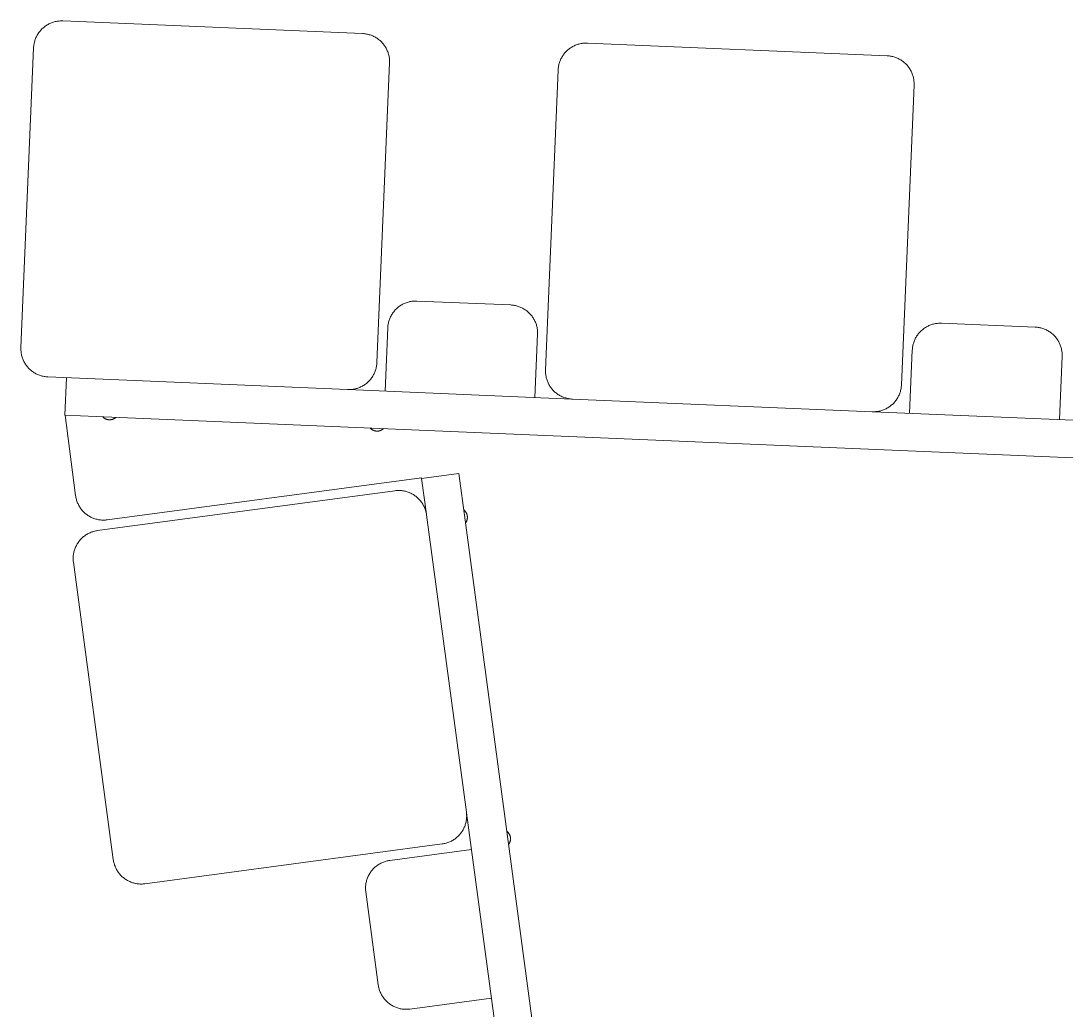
# Model space of a CAD drawing. Header units: inches. Extents: x -12 to 193, y -19 to 105.
# Drawn here: x 170.047 to 174.437, y 100.958 to 105.112 of the extents above; entities that cross this region are included whole.
import ezdxf

# ---------------------------------------------------------------- set-up
doc = ezdxf.new("R2010")
doc.units = ezdxf.units.IN
doc.layers.add('ZANO_R', color=7, linetype='Continuous', lineweight=0)

msp = doc.modelspace()

# ---------------------------------------------------------------- linework, layer by layer
at = {"layer": 'ZANO_R'}
for p, q in [((170.1304, 105.07191), (170.13313, 105.07489)), ((170.13313, 105.07489), (170.13596, 105.07776)), ((170.13596, 105.07776), (170.13888, 105.08054)), ((170.13888, 105.08054), (170.14189, 105.08322)), ((170.14189, 105.08322), (170.145, 105.08579)), ((170.145, 105.08579), (170.14819, 105.08826)), ((170.14819, 105.08826), (170.15147, 105.09061)), ((170.15147, 105.09061), (170.15482, 105.09286)), ((170.15482, 105.09286), (170.15824, 105.09498)), ((170.15824, 105.09498), (170.16174, 105.09699)), ((170.16174, 105.09699), (170.16531, 105.09888)), ((170.16531, 105.09888), (170.16893, 105.10064)), ((170.16893, 105.10064), (170.17262, 105.10228)), ((170.17262, 105.10228), (170.17636, 105.1038)), ((170.17636, 105.1038), (170.18014, 105.10518)), ((170.18014, 105.10518), (170.18398, 105.10644)), ((170.18398, 105.10644), (170.18785, 105.10756)), ((170.18785, 105.10756), (170.19176, 105.10855)), ((170.19176, 105.10855), (170.1957, 105.1094)), ((170.1957, 105.1094), (170.19967, 105.11013)), ((170.19967, 105.11013), (170.20366, 105.11071)), ((170.20366, 105.11071), (170.20767, 105.11116)), ((170.20767, 105.11116), (170.21169, 105.11147)), ((170.21169, 105.11147), (170.21572, 105.11164)), ((170.21572, 105.11164), (170.21975, 105.11168)), ((170.21975, 105.11168), (170.22378, 105.11158)), ((170.22378, 105.11158), (171.4825, 105.05838)), ((170.10651, 105.03021), (170.10783, 105.03403)), ((170.10783, 105.03403), (170.10927, 105.03779)), ((170.10927, 105.03779), (170.11085, 105.0415)), ((170.11085, 105.0415), (170.11255, 105.04516)), ((170.11255, 105.04516), (170.11437, 105.04876)), ((170.11437, 105.04876), (170.11631, 105.05229)), ((170.11631, 105.05229), (170.11838, 105.05576)), ((170.11838, 105.05576), (170.12056, 105.05915)), ((170.12056, 105.05915), (170.12286, 105.06246)), ((170.12286, 105.06246), (170.12526, 105.0657)), ((170.12526, 105.0657), (170.12778, 105.06885)), ((170.12778, 105.06885), (170.1304, 105.07191)), ((171.4825, 105.05838), (171.48653, 105.05814)), ((171.48653, 105.05814), (171.49054, 105.05776)), ((171.49054, 105.05776), (171.49454, 105.05725)), ((171.49454, 105.05725), (171.49852, 105.0566)), ((171.49852, 105.0566), (171.50248, 105.05582)), ((171.50248, 105.05582), (171.5064, 105.0549)), ((171.5064, 105.0549), (171.5103, 105.05384)), ((171.5103, 105.05384), (171.51415, 105.05266)), ((171.51415, 105.05266), (171.51796, 105.05134)), ((171.51796, 105.05134), (171.52173, 105.0499)), ((171.52173, 105.0499), (171.52544, 105.04832)), ((171.52544, 105.04832), (171.5291, 105.04662)), ((171.5291, 105.04662), (171.5327, 105.0448)), ((171.5327, 105.0448), (171.53623, 105.04285)), ((171.53623, 105.04285), (171.53969, 105.04079)), ((171.53969, 105.04079), (171.54309, 105.03861)), ((171.54309, 105.03861), (171.5464, 105.03631)), ((171.5464, 105.03631), (171.54964, 105.0339)), ((171.54964, 105.0339), (171.55279, 105.03139)), ((171.55279, 105.03139), (171.55585, 105.02876)), ((170.04759, 103.73984), (170.10079, 104.99856)), ((170.10079, 104.99856), (170.10103, 105.00259)), ((170.10103, 105.00259), (170.1014, 105.0066)), ((170.1014, 105.0066), (170.10192, 105.0106)), ((170.10192, 105.0106), (170.10257, 105.01458)), ((170.10257, 105.01458), (170.10335, 105.01854)), ((170.10335, 105.01854), (170.10427, 105.02247)), ((170.10427, 105.02247), (170.10533, 105.02636)), ((170.10533, 105.02636), (170.10651, 105.03021)), ((171.55585, 105.02876), (171.55882, 105.02604)), ((171.55882, 105.02604), (171.5617, 105.02321)), ((171.5617, 105.02321), (171.56448, 105.02029)), ((171.56448, 105.02029), (171.56716, 105.01727)), ((171.56716, 105.01727), (171.56973, 105.01417)), ((171.56973, 105.01417), (171.5722, 105.01098)), ((171.5722, 105.01098), (171.57455, 105.0077)), ((171.57455, 105.0077), (171.57679, 105.00435)), ((171.57679, 105.00435), (171.57892, 105.00092)), ((171.57892, 105.00092), (171.58093, 104.99743)), ((171.58093, 104.99743), (171.58282, 104.99386)), ((171.58282, 104.99386), (171.58458, 104.99024)), ((171.58458, 104.99024), (171.58622, 104.98655)), ((171.58622, 104.98655), (171.58773, 104.98281)), ((172.33871, 104.98466), (172.34164, 104.98744)), ((172.34164, 104.98744), (172.34465, 104.99012)), ((172.34465, 104.99012), (172.34776, 104.99269)), ((172.34776, 104.99269), (172.35095, 104.99516)), ((172.35095, 104.99516), (172.35422, 104.99752)), ((172.35422, 104.99752), (172.35757, 104.99976)), ((172.35757, 104.99976), (172.361, 105.00188)), ((172.361, 105.00188), (172.3645, 105.00389)), ((172.3645, 105.00389), (172.36806, 105.00578)), ((172.36806, 105.00578), (172.37169, 105.00754)), ((172.37169, 105.00754), (172.37537, 105.00918)), ((172.37537, 105.00918), (172.37911, 105.0107)), ((172.37911, 105.0107), (172.3829, 105.01208)), ((172.3829, 105.01208), (172.38673, 105.01334)), ((172.38673, 105.01334), (172.39061, 105.01446)), ((172.39061, 105.01446), (172.39452, 105.01545)), ((172.39452, 105.01545), (172.39846, 105.01631)), ((172.39846, 105.01631), (172.40242, 105.01703)), ((172.40242, 105.01703), (172.40642, 105.01761)), ((172.40642, 105.01761), (172.41042, 105.01806)), ((172.41042, 105.01806), (172.41444, 105.01837)), ((172.41444, 105.01837), (172.41847, 105.01854)), ((172.41847, 105.01854), (172.42251, 105.01858)), ((172.42251, 105.01858), (172.42654, 105.01848)), ((172.42654, 105.01848), (173.68526, 104.96528)), ((171.58773, 104.98281), (171.58912, 104.97903)), ((171.58912, 104.97903), (171.59037, 104.97519)), ((171.59037, 104.97519), (171.5915, 104.97132)), ((171.5915, 104.97132), (171.59249, 104.96741)), ((171.59249, 104.96741), (171.59334, 104.96347)), ((171.59334, 104.96347), (171.59406, 104.9595)), ((171.59406, 104.9595), (171.59465, 104.95551)), ((171.59465, 104.95551), (171.5951, 104.9515)), ((171.5951, 104.9515), (171.59541, 104.94748)), ((171.59541, 104.94748), (171.59558, 104.94345)), ((171.59558, 104.94345), (171.59562, 104.93942)), ((172.31058, 104.94093), (172.31203, 104.94469)), ((172.31203, 104.94469), (172.3136, 104.9484)), ((172.3136, 104.9484), (172.3153, 104.95206)), ((172.3153, 104.95206), (172.31713, 104.95566)), ((172.31713, 104.95566), (172.31907, 104.95919)), ((172.31907, 104.95919), (172.32113, 104.96266)), ((172.32113, 104.96266), (172.32332, 104.96605)), ((172.32332, 104.96605), (172.32561, 104.96937)), ((172.32561, 104.96937), (172.32802, 104.9726)), ((172.32802, 104.9726), (172.33054, 104.97575)), ((172.33054, 104.97575), (172.33316, 104.97881)), ((172.33316, 104.97881), (172.33589, 104.98179)), ((172.33589, 104.98179), (172.33871, 104.98466)), ((173.68526, 104.96528), (173.68928, 104.96504)), ((173.68928, 104.96504), (173.6933, 104.96466)), ((173.6933, 104.96466), (173.6973, 104.96415)), ((173.6973, 104.96415), (173.70128, 104.9635)), ((173.70128, 104.9635), (173.70523, 104.96272)), ((173.70523, 104.96272), (173.70916, 104.9618)), ((173.70916, 104.9618), (173.71305, 104.96074)), ((173.71305, 104.96074), (173.71691, 104.95956)), ((173.71691, 104.95956), (173.72072, 104.95824)), ((173.72072, 104.95824), (173.72449, 104.9568)), ((173.72449, 104.9568), (173.7282, 104.95522)), ((173.7282, 104.95522), (173.73186, 104.95352)), ((173.73186, 104.95352), (173.73545, 104.9517)), ((173.73545, 104.9517), (173.73899, 104.94975)), ((173.73899, 104.94975), (173.74245, 104.94769)), ((173.74245, 104.94769), (173.74584, 104.94551)), ((173.74584, 104.94551), (173.74916, 104.94321)), ((173.74916, 104.94321), (173.75239, 104.9408)), ((171.59552, 104.93539), (171.54232, 103.67667)), ((171.59562, 104.93942), (171.59552, 104.93539)), ((172.25035, 103.64674), (172.30355, 104.90546)), ((172.30355, 104.90546), (172.30378, 104.90949)), ((172.30378, 104.90949), (172.30416, 104.9135)), ((172.30416, 104.9135), (172.30467, 104.9175)), ((172.30467, 104.9175), (172.30532, 104.92148)), ((172.30532, 104.92148), (172.30611, 104.92544)), ((172.30611, 104.92544), (172.30703, 104.92937)), ((172.30703, 104.92937), (172.30808, 104.93326)), ((172.30808, 104.93326), (172.30927, 104.93711)), ((172.30927, 104.93711), (172.31058, 104.94093)), ((173.75239, 104.9408), (173.75555, 104.93829)), ((173.75555, 104.93829), (173.75861, 104.93566)), ((173.75861, 104.93566), (173.76158, 104.93294)), ((173.76158, 104.93294), (173.76446, 104.93011)), ((173.76446, 104.93011), (173.76724, 104.92719)), ((173.76724, 104.92719), (173.76991, 104.92417)), ((173.76991, 104.92417), (173.77249, 104.92107)), ((173.77249, 104.92107), (173.77495, 104.91788)), ((173.77495, 104.91788), (173.77731, 104.9146)), ((173.77731, 104.9146), (173.77955, 104.91125)), ((173.77955, 104.91125), (173.78168, 104.90782)), ((173.78168, 104.90782), (173.78369, 104.90433)), ((173.78369, 104.90433), (173.78557, 104.90076)), ((173.78557, 104.90076), (173.78734, 104.89714)), ((173.78734, 104.89714), (173.78898, 104.89345)), ((173.78898, 104.89345), (173.79049, 104.88971)), ((173.79049, 104.88971), (173.79188, 104.88593)), ((173.79188, 104.88593), (173.79313, 104.88209)), ((173.79313, 104.88209), (173.79425, 104.87822)), ((173.79425, 104.87822), (173.79524, 104.87431)), ((173.79524, 104.87431), (173.7961, 104.87037)), ((173.7961, 104.87037), (173.79682, 104.8664)), ((173.79682, 104.8664), (173.7974, 104.86241)), ((173.7974, 104.86241), (173.79785, 104.8584)), ((173.79785, 104.8584), (173.79816, 104.85438)), ((173.79827, 104.84229), (173.74507, 103.58357)), ((173.79816, 104.85438), (173.79834, 104.85035)), ((173.79837, 104.84632), (173.79827, 104.84229)), ((173.79834, 104.85035), (173.79837, 104.84632)), ((171.68539, 103.93376), (171.68137, 103.93298)), ((171.68945, 103.93439), (171.68539, 103.93376)), ((171.69352, 103.93489), (171.68945, 103.93439)), ((171.69761, 103.93525), (171.69352, 103.93489)), ((171.7017, 103.93546), (171.69761, 103.93525)), ((171.70581, 103.93553), (171.7017, 103.93546)), ((171.70581, 103.93553), (171.7083, 103.93551)), ((171.7083, 103.93551), (171.71079, 103.93543)), ((172.10422, 103.9188), (171.71079, 103.93543)), ((171.61305, 103.89054), (171.61057, 103.88728)), ((171.61565, 103.89372), (171.61305, 103.89054)), ((171.61835, 103.8968), (171.61565, 103.89372)), ((171.62116, 103.89979), (171.61835, 103.8968)), ((171.62407, 103.90268), (171.62116, 103.89979)), ((171.62708, 103.90547), (171.62407, 103.90268)), ((171.63019, 103.90815), (171.62708, 103.90547)), ((171.63339, 103.91072), (171.63019, 103.90815)), ((171.63667, 103.91318), (171.63339, 103.91072)), ((171.64004, 103.91553), (171.63667, 103.91318)), ((171.64349, 103.91775), (171.64004, 103.91553)), ((171.64701, 103.91986), (171.64349, 103.91775)), ((171.6506, 103.92184), (171.64701, 103.91986)), ((171.65426, 103.92369), (171.6506, 103.92184)), ((171.65798, 103.92542), (171.65426, 103.92369)), ((171.66176, 103.92701), (171.65798, 103.92542)), ((171.6656, 103.92848), (171.66176, 103.92701)), ((171.66948, 103.92981), (171.6656, 103.92848)), ((171.6734, 103.931), (171.66948, 103.92981)), ((171.67737, 103.93206), (171.6734, 103.931)), ((171.68137, 103.93298), (171.67737, 103.93206)), ((172.10825, 103.91856), (172.10422, 103.9188)), ((172.11226, 103.91818), (172.10825, 103.91856)), ((172.11626, 103.91767), (172.11226, 103.91818)), ((172.12025, 103.91702), (172.11626, 103.91767)), ((172.1242, 103.91624), (172.12025, 103.91702)), ((172.12813, 103.91532), (172.1242, 103.91624)), ((172.13202, 103.91426), (172.12813, 103.91532)), ((172.13588, 103.91308), (172.13202, 103.91426)), ((172.13969, 103.91176), (172.13588, 103.91308)), ((172.14345, 103.91032), (172.13969, 103.91176)), ((172.14717, 103.90874), (172.14345, 103.91032)), ((172.15082, 103.90704), (172.14717, 103.90874)), ((172.15442, 103.90522), (172.15082, 103.90704)), ((172.15795, 103.90327), (172.15442, 103.90522)), ((172.16142, 103.90121), (172.15795, 103.90327)), ((172.16481, 103.89903), (172.16142, 103.90121)), ((172.16813, 103.89673), (172.16481, 103.89903)), ((172.17136, 103.89432), (172.16813, 103.89673)), ((172.17451, 103.89181), (172.17136, 103.89432)), ((172.17758, 103.88918), (172.17451, 103.89181)), ((172.18055, 103.88646), (172.17758, 103.88918)), ((171.59139, 103.84672), (171.59044, 103.84273)), ((171.59248, 103.85068), (171.59139, 103.84672)), ((171.5937, 103.85459), (171.59248, 103.85068)), ((171.59506, 103.85847), (171.5937, 103.85459)), ((171.59655, 103.86229), (171.59506, 103.85847)), ((171.59817, 103.86605), (171.59655, 103.86229)), ((171.59993, 103.86976), (171.59817, 103.86605)), ((171.60181, 103.87341), (171.59993, 103.86976)), ((171.60382, 103.87699), (171.60181, 103.87341)), ((171.60595, 103.88049), (171.60382, 103.87699)), ((171.6082, 103.88393), (171.60595, 103.88049)), ((171.61057, 103.88728), (171.6082, 103.88393)), ((172.18343, 103.88363), (172.18055, 103.88646)), ((172.1862, 103.88071), (172.18343, 103.88363)), ((172.18888, 103.87769), (172.1862, 103.88071)), ((172.19146, 103.87459), (172.18888, 103.87769)), ((172.19392, 103.8714), (172.19146, 103.87459)), ((172.19628, 103.86812), (172.19392, 103.8714)), ((172.19852, 103.86477), (172.19628, 103.86812)), ((172.20064, 103.86134), (172.19852, 103.86477)), ((172.20265, 103.85785), (172.20064, 103.86134)), ((172.20454, 103.85428), (172.20265, 103.85785)), ((172.20631, 103.85066), (172.20454, 103.85428)), ((172.20794, 103.84697), (172.20631, 103.85066)), ((172.20946, 103.84323), (172.20794, 103.84697)), ((171.5878, 103.82241), (171.57658, 103.55701)), ((171.58805, 103.82651), (171.5878, 103.82241)), ((171.58843, 103.83059), (171.58805, 103.82651)), ((171.58896, 103.83466), (171.58843, 103.83059)), ((171.58963, 103.83871), (171.58896, 103.83466)), ((171.59044, 103.84273), (171.58963, 103.83871)), ((172.21084, 103.83944), (172.20946, 103.84323)), ((172.2121, 103.83561), (172.21084, 103.83944)), ((172.21322, 103.83174), (172.2121, 103.83561)), ((172.21421, 103.82783), (172.21322, 103.83174)), ((172.21507, 103.82389), (172.21421, 103.82783)), ((172.21579, 103.81992), (172.21507, 103.82389)), ((172.21637, 103.81593), (172.21579, 103.81992)), ((172.21682, 103.81192), (172.21637, 103.81593)), ((172.21713, 103.8079), (172.21682, 103.81192)), ((172.21731, 103.80387), (172.21713, 103.8079)), ((172.21734, 103.79984), (172.21731, 103.80387)), ((173.82119, 103.8037), (173.81848, 103.80062)), ((173.824, 103.80669), (173.82119, 103.8037)), ((173.82691, 103.80958), (173.824, 103.80669)), ((173.82992, 103.81237), (173.82691, 103.80958)), ((173.83303, 103.81505), (173.82992, 103.81237)), ((173.83622, 103.81762), (173.83303, 103.81505)), ((173.83951, 103.82008), (173.83622, 103.81762)), ((173.84287, 103.82242), (173.83951, 103.82008)), ((173.84632, 103.82465), (173.84287, 103.82242)), ((173.84984, 103.82675), (173.84632, 103.82465)), ((173.85344, 103.82873), (173.84984, 103.82675)), ((173.8571, 103.83059), (173.85344, 103.82873)), ((173.86082, 103.83231), (173.8571, 103.83059)), ((173.8646, 103.83391), (173.86082, 103.83231)), ((173.86843, 103.83537), (173.8646, 103.83391)), ((173.87231, 103.8367), (173.86843, 103.83537)), ((173.87624, 103.8379), (173.87231, 103.8367)), ((173.8802, 103.83895), (173.87624, 103.8379)), ((173.8842, 103.83987), (173.8802, 103.83895)), ((173.88823, 103.84065), (173.8842, 103.83987)), ((173.89228, 103.84129), (173.88823, 103.84065)), ((173.89636, 103.84179), (173.89228, 103.84129)), ((173.90044, 103.84214), (173.89636, 103.84179)), ((173.90454, 103.84236), (173.90044, 103.84214)), ((173.90864, 103.84243), (173.90454, 103.84236)), ((173.90864, 103.84243), (173.91114, 103.8424)), ((173.91114, 103.8424), (173.91363, 103.84232)), ((174.30698, 103.8257), (173.91363, 103.84232)), ((174.31101, 103.82546), (174.30698, 103.8257)), ((174.31502, 103.82508), (174.31101, 103.82546)), ((174.31902, 103.82457), (174.31502, 103.82508)), ((174.323, 103.82392), (174.31902, 103.82457)), ((174.32696, 103.82314), (174.323, 103.82392)), ((174.33088, 103.82222), (174.32696, 103.82314)), ((174.33478, 103.82116), (174.33088, 103.82222)), ((174.33863, 103.81998), (174.33478, 103.82116)), ((174.34244, 103.81866), (174.33863, 103.81998)), ((174.34621, 103.81722), (174.34244, 103.81866)), ((174.34992, 103.81564), (174.34621, 103.81722)), ((174.35358, 103.81394), (174.34992, 103.81564)), ((174.35718, 103.81212), (174.35358, 103.81394)), ((174.36071, 103.81017), (174.35718, 103.81212)), ((174.36418, 103.80811), (174.36071, 103.81017)), ((174.36757, 103.80593), (174.36418, 103.80811)), ((174.37088, 103.80363), (174.36757, 103.80593)), ((174.37412, 103.80122), (174.37088, 103.80363)), ((172.20602, 103.5304), (172.21724, 103.79581)), ((172.21724, 103.79581), (172.21734, 103.79984)), ((173.79531, 103.75757), (173.79422, 103.75362)), ((173.79653, 103.76149), (173.79531, 103.75757)), ((173.79789, 103.76536), (173.79653, 103.76149)), ((173.79939, 103.76918), (173.79789, 103.76536)), ((173.80101, 103.77295), (173.79939, 103.76918)), ((173.80276, 103.77666), (173.80101, 103.77295)), ((173.80465, 103.78031), (173.80276, 103.77666)), ((173.80665, 103.78388), (173.80465, 103.78031)), ((173.80878, 103.78739), (173.80665, 103.78388)), ((173.81103, 103.79082), (173.80878, 103.78739)), ((173.8134, 103.79417), (173.81103, 103.79082)), ((173.81589, 103.79744), (173.8134, 103.79417)), ((173.81848, 103.80062), (173.81589, 103.79744)), ((174.37727, 103.79871), (174.37412, 103.80122)), ((174.38033, 103.79608), (174.37727, 103.79871)), ((174.3833, 103.79336), (174.38033, 103.79608)), ((174.38618, 103.79053), (174.3833, 103.79336)), ((174.38896, 103.78761), (174.38618, 103.79053)), ((174.39164, 103.78459), (174.38896, 103.78761)), ((174.39421, 103.78149), (174.39164, 103.78459)), ((174.39668, 103.7783), (174.39421, 103.78149)), ((174.39903, 103.77502), (174.39668, 103.7783)), ((174.40127, 103.77167), (174.39903, 103.77502)), ((174.4034, 103.76824), (174.40127, 103.77167)), ((174.40541, 103.76475), (174.4034, 103.76824)), ((174.4073, 103.76118), (174.40541, 103.76475)), ((174.40906, 103.75756), (174.4073, 103.76118)), ((174.4107, 103.75387), (174.40906, 103.75756)), ((170.04749, 103.73581), (170.04759, 103.73984)), ((170.04752, 103.73178), (170.04749, 103.73581)), ((170.0477, 103.72775), (170.04752, 103.73178)), ((170.04801, 103.72373), (170.0477, 103.72775)), ((170.04846, 103.71972), (170.04801, 103.72373)), ((170.04904, 103.71573), (170.04846, 103.71972)), ((170.04976, 103.71176), (170.04904, 103.71573)), ((173.79064, 103.72931), (173.77942, 103.4639)), ((173.79088, 103.7334), (173.79064, 103.72931)), ((173.79127, 103.73749), (173.79088, 103.7334)), ((173.7918, 103.74156), (173.79127, 103.73749)), ((173.79247, 103.7456), (173.7918, 103.74156)), ((173.79328, 103.74963), (173.79247, 103.7456)), ((173.79422, 103.75362), (173.79328, 103.74963)), ((174.41221, 103.75013), (174.4107, 103.75387)), ((174.4136, 103.74635), (174.41221, 103.75013)), ((174.41485, 103.74251), (174.4136, 103.74635)), ((174.41598, 103.73864), (174.41485, 103.74251)), ((174.41697, 103.73473), (174.41598, 103.73864)), ((174.41782, 103.73079), (174.41697, 103.73473)), ((174.41854, 103.72682), (174.41782, 103.73079)), ((174.41913, 103.72283), (174.41854, 103.72682)), ((174.41958, 103.71882), (174.41913, 103.72283)), ((174.41989, 103.7148), (174.41958, 103.71882)), ((174.42006, 103.71077), (174.41989, 103.7148)), ((170.05062, 103.70782), (170.04976, 103.71176)), ((170.05161, 103.70391), (170.05062, 103.70782)), ((170.05273, 103.70004), (170.05161, 103.70391)), ((170.05399, 103.69621), (170.05273, 103.70004)), ((170.05537, 103.69242), (170.05399, 103.69621)), ((170.05688, 103.68868), (170.05537, 103.69242)), ((170.05852, 103.68499), (170.05688, 103.68868)), ((170.06029, 103.68137), (170.05852, 103.68499)), ((170.06218, 103.6778), (170.06029, 103.68137)), ((170.06419, 103.67431), (170.06218, 103.6778)), ((170.06631, 103.67088), (170.06419, 103.67431)), ((170.06855, 103.66753), (170.06631, 103.67088)), ((171.54208, 103.67264), (171.5417, 103.66863)), ((171.54232, 103.67667), (171.54208, 103.67264)), ((174.40878, 103.4373), (174.42, 103.70271)), ((174.42, 103.70271), (174.4201, 103.70674)), ((174.4201, 103.70674), (174.42006, 103.71077)), ((170.07091, 103.66425), (170.06855, 103.66753)), ((170.07337, 103.66106), (170.07091, 103.66425)), ((170.07595, 103.65796), (170.07337, 103.66106)), ((170.07863, 103.65494), (170.07595, 103.65796)), ((170.0814, 103.65202), (170.07863, 103.65494)), ((170.08428, 103.64919), (170.0814, 103.65202)), ((170.08725, 103.64647), (170.08428, 103.64919)), ((170.09032, 103.64384), (170.08725, 103.64647)), ((170.09347, 103.64133), (170.09032, 103.64384)), ((170.0967, 103.63892), (170.09347, 103.64133)), ((170.10002, 103.63662), (170.0967, 103.63892)), ((170.10341, 103.63444), (170.10002, 103.63662)), ((170.10688, 103.63238), (170.10341, 103.63444)), ((170.11041, 103.63043), (170.10688, 103.63238)), ((170.11401, 103.62861), (170.11041, 103.63043)), ((170.11766, 103.62691), (170.11401, 103.62861)), ((170.12138, 103.62534), (170.11766, 103.62691)), ((171.52874, 103.62647), (171.52679, 103.62294)), ((171.53056, 103.63007), (171.52874, 103.62647)), ((171.53226, 103.63373), (171.53056, 103.63007)), ((171.53383, 103.63744), (171.53226, 103.63373)), ((171.53528, 103.6412), (171.53383, 103.63744)), ((171.5366, 103.64502), (171.53528, 103.6412)), ((171.53778, 103.64887), (171.5366, 103.64502)), ((171.53883, 103.65276), (171.53778, 103.64887)), ((171.53975, 103.65669), (171.53883, 103.65276)), ((171.54054, 103.66065), (171.53975, 103.65669)), ((171.54119, 103.66463), (171.54054, 103.66065)), ((171.5417, 103.66863), (171.54119, 103.66463)), ((172.25024, 103.64271), (172.25035, 103.64674)), ((172.25028, 103.63868), (172.25024, 103.64271)), ((172.25045, 103.63465), (172.25028, 103.63868)), ((172.25077, 103.63063), (172.25045, 103.63465)), ((172.25121, 103.62662), (172.25077, 103.63063)), ((172.2518, 103.62263), (172.25121, 103.62662)), ((170.12514, 103.62389), (170.12138, 103.62534)), ((170.12895, 103.62257), (170.12514, 103.62389)), ((170.13281, 103.62139), (170.12895, 103.62257)), ((170.1367, 103.62033), (170.13281, 103.62139)), ((170.14063, 103.61941), (170.1367, 103.62033)), ((170.14458, 103.61863), (170.14063, 103.61941)), ((170.14856, 103.61798), (170.14458, 103.61863)), ((170.15257, 103.61747), (170.14856, 103.61798)), ((170.15658, 103.61709), (170.15257, 103.61747)), ((170.16061, 103.61685), (170.15658, 103.61709)), ((171.41932, 103.56365), (170.16061, 103.61685)), ((170.23928, 103.61353), (170.23263, 103.45619)), ((171.48829, 103.58237), (171.48486, 103.58025)), ((171.49164, 103.58462), (171.48829, 103.58237)), ((171.49491, 103.58697), (171.49164, 103.58462)), ((171.49811, 103.58944), (171.49491, 103.58697)), ((171.50121, 103.59201), (171.49811, 103.58944)), ((171.50423, 103.59469), (171.50121, 103.59201)), ((171.50715, 103.59747), (171.50423, 103.59469)), ((171.50998, 103.60034), (171.50715, 103.59747)), ((171.5127, 103.60332), (171.50998, 103.60034)), ((171.51533, 103.60638), (171.5127, 103.60332)), ((171.51784, 103.60953), (171.51533, 103.60638)), ((171.52025, 103.61277), (171.51784, 103.60953)), ((171.52255, 103.61608), (171.52025, 103.61277)), ((171.52473, 103.61947), (171.52255, 103.61608)), ((171.52679, 103.62294), (171.52473, 103.61947)), ((172.25252, 103.61866), (172.2518, 103.62263)), ((172.25338, 103.61472), (172.25252, 103.61866)), ((172.25437, 103.61081), (172.25338, 103.61472)), ((172.25549, 103.60694), (172.25437, 103.61081)), ((172.25674, 103.60311), (172.25549, 103.60694)), ((172.25813, 103.59932), (172.25674, 103.60311)), ((172.25964, 103.59558), (172.25813, 103.59932)), ((172.26128, 103.5919), (172.25964, 103.59558)), ((172.26305, 103.58827), (172.26128, 103.5919)), ((172.26493, 103.5847), (172.26305, 103.58827)), ((172.26694, 103.58121), (172.26493, 103.5847)), ((173.74507, 103.58357), (173.74483, 103.57954)), ((171.42336, 103.56355), (171.41932, 103.56365)), ((172.36074, 103.52386), (171.42194, 103.56354)), ((171.42739, 103.56359), (171.42336, 103.56355)), ((171.43142, 103.56376), (171.42739, 103.56359)), ((171.43544, 103.56407), (171.43142, 103.56376)), ((171.43945, 103.56452), (171.43544, 103.56407)), ((171.44344, 103.56511), (171.43945, 103.56452)), ((171.44741, 103.56583), (171.44344, 103.56511)), ((171.45135, 103.56668), (171.44741, 103.56583)), ((171.45526, 103.56767), (171.45135, 103.56668)), ((171.45913, 103.5688), (171.45526, 103.56767)), ((171.46296, 103.57005), (171.45913, 103.5688)), ((171.46675, 103.57143), (171.46296, 103.57005)), ((171.47049, 103.57295), (171.46675, 103.57143)), ((171.47417, 103.57459), (171.47049, 103.57295)), ((171.4778, 103.57635), (171.47417, 103.57459)), ((171.48136, 103.57824), (171.4778, 103.57635)), ((171.48486, 103.58025), (171.48136, 103.57824)), ((172.26907, 103.57778), (172.26694, 103.58121)), ((172.27131, 103.57443), (172.26907, 103.57778)), ((172.27367, 103.57115), (172.27131, 103.57443)), ((172.27613, 103.56796), (172.27367, 103.57115)), ((172.2787, 103.56486), (172.27613, 103.56796)), ((172.28138, 103.56184), (172.2787, 103.56486)), ((172.28416, 103.55892), (172.28138, 103.56184)), ((172.28704, 103.55609), (172.28416, 103.55892)), ((172.29001, 103.55337), (172.28704, 103.55609)), ((172.29307, 103.55074), (172.29001, 103.55337)), ((172.29622, 103.54823), (172.29307, 103.55074)), ((172.29946, 103.54582), (172.29622, 103.54823)), ((172.30278, 103.54352), (172.29946, 103.54582)), ((172.30617, 103.54134), (172.30278, 103.54352)), ((172.30963, 103.53928), (172.30617, 103.54134)), ((172.31317, 103.53733), (172.30963, 103.53928)), ((173.73502, 103.54063), (173.73332, 103.53697)), ((173.73659, 103.54434), (173.73502, 103.54063)), ((173.73804, 103.5481), (173.73659, 103.54434)), ((173.73935, 103.55192), (173.73804, 103.5481)), ((173.74054, 103.55577), (173.73935, 103.55192)), ((173.74159, 103.55966), (173.74054, 103.55577)), ((173.74251, 103.56359), (173.74159, 103.55966)), ((173.7433, 103.56755), (173.74251, 103.56359)), ((173.74394, 103.57153), (173.7433, 103.56755)), ((173.74446, 103.57553), (173.74394, 103.57153)), ((173.74483, 103.57954), (173.74446, 103.57553)), ((172.31676, 103.53551), (172.31317, 103.53733)), ((172.32042, 103.53381), (172.31676, 103.53551)), ((172.32413, 103.53224), (172.32042, 103.53381)), ((172.3279, 103.53079), (172.32413, 103.53224)), ((172.33171, 103.52947), (172.3279, 103.53079)), ((172.33557, 103.52829), (172.33171, 103.52947)), ((172.33946, 103.52723), (172.33557, 103.52829)), ((172.34339, 103.52632), (172.33946, 103.52723)), ((172.34734, 103.52553), (172.34339, 103.52632)), ((172.35132, 103.52488), (172.34734, 103.52553)), ((172.35532, 103.52437), (172.35132, 103.52488)), ((172.35934, 103.52399), (172.35532, 103.52437)), ((172.36336, 103.52375), (172.35934, 103.52399)), ((173.62208, 103.47055), (172.36336, 103.52375)), ((173.70086, 103.49634), (173.69767, 103.49387)), ((173.70397, 103.49891), (173.70086, 103.49634)), ((173.70698, 103.50159), (173.70397, 103.49891)), ((173.70991, 103.50437), (173.70698, 103.50159)), ((173.71273, 103.50724), (173.70991, 103.50437)), ((173.71546, 103.51022), (173.71273, 103.50724)), ((173.71808, 103.51328), (173.71546, 103.51022)), ((173.7206, 103.51643), (173.71808, 103.51328)), ((173.72301, 103.51967), (173.7206, 103.51643)), ((173.7253, 103.52298), (173.72301, 103.51967)), ((173.72748, 103.52637), (173.7253, 103.52298)), ((173.72955, 103.52984), (173.72748, 103.52637)), ((173.73149, 103.53337), (173.72955, 103.52984)), ((173.73332, 103.53697), (173.73149, 103.53337)), ((170.4293, 103.44787), (170.23263, 103.45619)), ((170.23353, 103.45615), (170.27725, 103.11839)), ((173.62611, 103.47045), (173.62208, 103.47055)), ((174.5635, 103.43076), (173.6247, 103.47044)), ((173.63015, 103.47049), (173.62611, 103.47045)), ((173.63417, 103.47066), (173.63015, 103.47049)), ((173.6382, 103.47097), (173.63417, 103.47066)), ((173.6422, 103.47142), (173.6382, 103.47097)), ((173.64619, 103.47201), (173.6422, 103.47142)), ((173.65016, 103.47273), (173.64619, 103.47201)), ((173.6541, 103.47358), (173.65016, 103.47273)), ((173.65801, 103.47457), (173.6541, 103.47358)), ((173.66189, 103.4757), (173.65801, 103.47457)), ((173.66572, 103.47695), (173.66189, 103.4757)), ((173.66951, 103.47833), (173.66572, 103.47695)), ((173.67325, 103.47985), (173.66951, 103.47833)), ((173.67693, 103.48149), (173.67325, 103.47985)), ((173.68056, 103.48325), (173.67693, 103.48149)), ((173.68412, 103.48514), (173.68056, 103.48325)), ((173.68762, 103.48715), (173.68412, 103.48514)), ((173.69104, 103.48927), (173.68762, 103.48715)), ((173.6944, 103.49152), (173.69104, 103.48927)), ((173.69767, 103.49387), (173.6944, 103.49152)), ((170.39181, 103.44851), (170.39087, 103.4495)), ((170.39278, 103.44756), (170.39181, 103.44851)), ((170.39378, 103.44665), (170.39278, 103.44756)), ((170.39481, 103.44577), (170.39378, 103.44665)), ((170.39587, 103.44492), (170.39481, 103.44577)), ((170.39696, 103.44411), (170.39587, 103.44492)), ((170.39808, 103.44334), (170.39696, 103.44411)), ((170.39922, 103.44261), (170.39808, 103.44334)), ((170.40039, 103.44192), (170.39922, 103.44261)), ((170.40158, 103.44127), (170.40039, 103.44192)), ((170.4028, 103.44066), (170.40158, 103.44127)), ((170.40403, 103.44009), (170.4028, 103.44066)), ((170.40528, 103.43957), (170.40403, 103.44009)), ((170.40655, 103.43908), (170.40528, 103.43957)), ((170.40784, 103.43865), (170.40655, 103.43908)), ((170.40914, 103.43826), (170.40784, 103.43865)), ((170.41045, 103.43791), (170.40914, 103.43826)), ((170.41177, 103.43761), (170.41045, 103.43791)), ((170.41311, 103.43735), (170.41177, 103.43761)), ((170.41445, 103.43714), (170.41311, 103.43735)), ((170.4158, 103.43698), (170.41445, 103.43714)), ((170.41715, 103.43686), (170.4158, 103.43698)), ((170.4185, 103.43679), (170.41715, 103.43686)), ((170.41986, 103.43677), (170.4185, 103.43679)), ((170.42119, 103.43679), (170.41986, 103.43677)), ((170.42252, 103.43686), (170.42119, 103.43679)), ((170.42384, 103.43697), (170.42252, 103.43686)), ((170.42516, 103.43713), (170.42384, 103.43697)), ((170.42648, 103.43733), (170.42516, 103.43713)), ((170.42779, 103.43757), (170.42648, 103.43733)), ((170.42908, 103.43786), (170.42779, 103.43757)), ((170.43037, 103.4382), (170.42908, 103.43786)), ((188.75938, 102.67315), (170.4293, 103.44787)), ((170.43165, 103.43857), (170.43037, 103.4382)), ((170.43291, 103.43899), (170.43165, 103.43857)), ((170.43416, 103.43945), (170.43291, 103.43899)), ((170.43539, 103.43996), (170.43416, 103.43945)), ((170.4366, 103.4405), (170.43539, 103.43996)), ((170.43779, 103.44109), (170.4366, 103.4405)), ((170.43897, 103.44171), (170.43779, 103.44109)), ((170.44012, 103.44238), (170.43897, 103.44171)), ((170.44125, 103.44308), (170.44012, 103.44238)), ((170.44235, 103.44382), (170.44125, 103.44308)), ((170.44343, 103.4446), (170.44235, 103.44382)), ((170.44448, 103.44542), (170.44343, 103.4446)), ((170.44551, 103.44626), (170.44448, 103.44542)), ((170.4465, 103.44715), (170.44551, 103.44626)), ((171.51524, 103.40103), (171.51431, 103.40202)), ((171.51621, 103.40008), (171.51524, 103.40103)), ((171.51721, 103.39917), (171.51621, 103.40008)), ((171.51825, 103.39828), (171.51721, 103.39917)), ((171.51931, 103.39744), (171.51825, 103.39828)), ((171.5204, 103.39663), (171.51931, 103.39744)), ((171.52152, 103.39586), (171.5204, 103.39663)), ((171.52266, 103.39513), (171.52152, 103.39586)), ((171.52383, 103.39444), (171.52266, 103.39513)), ((171.52502, 103.39378), (171.52383, 103.39444)), ((171.52623, 103.39318), (171.52502, 103.39378)), ((171.52747, 103.39261), (171.52623, 103.39318)), ((171.52872, 103.39208), (171.52747, 103.39261)), ((171.52999, 103.3916), (171.52872, 103.39208)), ((171.53127, 103.39117), (171.52999, 103.3916)), ((171.53257, 103.39077), (171.53127, 103.39117)), ((171.53388, 103.39043), (171.53257, 103.39077)), ((171.53521, 103.39012), (171.53388, 103.39043)), ((171.53654, 103.38987), (171.53521, 103.39012)), ((171.53788, 103.38966), (171.53654, 103.38987)), ((171.53923, 103.3895), (171.53788, 103.38966)), ((171.54058, 103.38938), (171.53923, 103.3895)), ((171.54194, 103.38931), (171.54058, 103.38938)), ((171.5433, 103.38928), (171.54194, 103.38931)), ((171.54463, 103.38931), (171.5433, 103.38928)), ((171.54595, 103.38937), (171.54463, 103.38931)), ((171.54728, 103.38949), (171.54595, 103.38937)), ((171.5486, 103.38964), (171.54728, 103.38949)), ((171.54991, 103.38985), (171.5486, 103.38964)), ((171.55122, 103.39009), (171.54991, 103.38985)), ((171.55252, 103.39038), (171.55122, 103.39009)), ((171.55381, 103.39071), (171.55252, 103.39038)), ((171.55508, 103.39109), (171.55381, 103.39071)), ((171.55634, 103.39151), (171.55508, 103.39109)), ((171.55759, 103.39197), (171.55634, 103.39151)), ((171.55882, 103.39248), (171.55759, 103.39197)), ((171.56004, 103.39302), (171.55882, 103.39248)), ((171.56123, 103.39361), (171.56004, 103.39302)), ((171.5624, 103.39423), (171.56123, 103.39361)), ((171.56355, 103.3949), (171.5624, 103.39423)), ((171.56468, 103.3956), (171.56355, 103.3949)), ((171.56579, 103.39634), (171.56468, 103.3956)), ((171.56687, 103.39712), (171.56579, 103.39634)), ((171.56792, 103.39793), (171.56687, 103.39712)), ((171.56894, 103.39878), (171.56792, 103.39793)), ((171.56993, 103.39967), (171.56894, 103.39878)), ((170.41009, 103.01649), (171.72988, 103.19357)), ((171.72988, 103.19357), (171.7304, 103.18967)), ((171.88648, 103.21061), (171.7304, 103.18967)), ((171.7304, 103.18967), (171.75047, 103.04009)), ((171.88648, 103.21061), (171.91266, 103.01551)), ((170.27725, 103.11839), (170.27784, 103.11439)), ((170.27784, 103.11439), (170.27856, 103.11041)), ((170.27856, 103.11041), (170.27942, 103.10645)), ((170.27942, 103.10645), (170.28042, 103.10253)), ((170.28042, 103.10253), (170.28155, 103.09865)), ((170.3694, 102.97131), (171.61805, 103.13884)), ((171.61805, 103.13884), (171.62206, 103.13931)), ((171.62206, 103.13931), (171.62608, 103.13964)), ((171.62608, 103.13964), (171.63011, 103.13983)), ((171.63011, 103.13983), (171.63414, 103.13989)), ((171.63414, 103.13989), (171.63817, 103.13981)), ((171.63817, 103.13981), (171.6422, 103.13959)), ((171.6422, 103.13959), (171.64621, 103.13923)), ((171.64621, 103.13923), (171.65022, 103.13874)), ((171.65022, 103.13874), (171.6542, 103.13811)), ((171.6542, 103.13811), (171.65816, 103.13734)), ((171.65816, 103.13734), (171.66209, 103.13644)), ((171.66209, 103.13644), (171.66599, 103.13541)), ((171.66599, 103.13541), (171.66985, 103.13424)), ((171.66985, 103.13424), (171.67367, 103.13294)), ((171.67367, 103.13294), (171.67744, 103.13152)), ((171.67744, 103.13152), (171.68116, 103.12996)), ((171.68116, 103.12996), (171.68483, 103.12828)), ((171.68483, 103.12828), (171.68843, 103.12647)), ((171.68843, 103.12647), (171.69198, 103.12455)), ((171.69198, 103.12455), (171.69545, 103.1225)), ((171.69545, 103.1225), (171.69885, 103.12033)), ((171.69885, 103.12033), (171.70218, 103.11805)), ((171.70218, 103.11805), (171.70543, 103.11566)), ((171.70543, 103.11566), (171.70859, 103.11316)), ((171.70859, 103.11316), (171.71167, 103.11055)), ((171.71167, 103.11055), (171.71465, 103.10784)), ((171.71465, 103.10784), (171.71754, 103.10503)), ((171.71754, 103.10503), (171.72034, 103.10212)), ((171.72034, 103.10212), (171.72303, 103.09912)), ((171.72303, 103.09912), (171.72562, 103.09602)), ((170.28155, 103.09865), (170.28281, 103.09481)), ((170.28281, 103.09481), (170.2842, 103.09101)), ((170.2842, 103.09101), (170.28572, 103.08726)), ((170.28572, 103.08726), (170.28737, 103.08357)), ((170.28737, 103.08357), (170.28914, 103.07993)), ((170.28914, 103.07993), (170.29104, 103.07636)), ((170.29104, 103.07636), (170.29306, 103.07285)), ((170.29306, 103.07285), (170.2952, 103.06942)), ((170.2952, 103.06942), (170.29745, 103.06606)), ((170.29745, 103.06606), (170.29982, 103.06278)), ((170.29982, 103.06278), (170.3023, 103.05959)), ((170.3023, 103.05959), (170.30489, 103.05648)), ((170.30489, 103.05648), (170.30758, 103.05346)), ((171.72562, 103.09602), (171.7281, 103.09284)), ((171.7281, 103.09284), (171.73047, 103.08958)), ((171.73047, 103.08958), (171.73273, 103.08624)), ((171.73273, 103.08624), (171.73487, 103.08282)), ((171.73487, 103.08282), (171.7369, 103.07934)), ((171.7369, 103.07934), (171.7388, 103.07578)), ((171.7388, 103.07578), (171.74058, 103.07216)), ((171.74058, 103.07216), (171.74224, 103.06849)), ((171.74224, 103.06849), (171.74377, 103.06476)), ((171.74377, 103.06476), (171.74518, 103.06098)), ((171.74518, 103.06098), (171.74645, 103.05715)), ((171.74645, 103.05715), (171.74759, 103.05328)), ((171.9069, 103.05843), (171.90796, 103.05759)), ((171.90796, 103.05759), (171.90898, 103.05673)), ((171.90898, 103.05673), (171.90998, 103.05582)), ((171.90998, 103.05582), (171.91094, 103.05488)), ((170.30758, 103.05346), (170.31037, 103.05053)), ((170.31037, 103.05053), (170.31326, 103.0477)), ((170.31326, 103.0477), (170.31625, 103.04498)), ((170.31625, 103.04498), (170.31933, 103.04235)), ((170.31933, 103.04235), (170.3225, 103.03984)), ((170.3225, 103.03984), (170.32575, 103.03743)), ((170.32575, 103.03743), (170.32908, 103.03513)), ((170.32908, 103.03513), (170.33249, 103.03296)), ((170.33249, 103.03296), (170.33597, 103.0309)), ((170.33597, 103.0309), (170.33952, 103.02896)), ((170.33952, 103.02896), (170.34313, 103.02714)), ((170.34313, 103.02714), (170.3468, 103.02545)), ((170.3468, 103.02545), (170.35053, 103.02388)), ((170.35053, 103.02388), (170.35431, 103.02244)), ((170.35431, 103.02244), (170.35814, 103.02114)), ((170.35814, 103.02114), (170.36201, 103.01996)), ((170.36201, 103.01996), (170.36592, 103.01892)), ((170.36592, 103.01892), (170.36986, 103.01801)), ((170.36986, 103.01801), (170.37383, 103.01724)), ((170.37383, 103.01724), (170.37783, 103.0166)), ((170.37783, 103.0166), (170.38184, 103.01611)), ((170.38184, 103.01611), (170.38587, 103.01575)), ((170.38587, 103.01575), (170.38991, 103.01552)), ((170.38991, 103.01552), (170.39395, 103.01544)), ((170.39395, 103.01544), (170.398, 103.01549)), ((170.398, 103.01549), (170.40204, 103.01569)), ((170.40204, 103.01569), (170.40607, 103.01602)), ((170.40607, 103.01602), (170.41009, 103.01649)), ((171.74759, 103.05328), (171.7486, 103.04938)), ((171.7486, 103.04938), (171.74947, 103.04544)), ((171.74947, 103.04544), (171.75021, 103.04147)), ((171.75021, 103.04147), (171.75082, 103.03749)), ((171.75082, 103.03749), (171.91836, 101.78883)), ((171.91094, 103.05488), (171.91187, 103.05391)), ((171.91187, 103.05391), (171.91277, 103.05291)), ((171.91266, 103.01551), (173.82781, 88.74185)), ((171.91277, 103.05291), (171.91363, 103.05188)), ((171.91363, 103.05188), (171.91446, 103.05082)), ((171.91446, 103.05082), (171.91525, 103.04974)), ((171.91525, 103.04974), (171.916, 103.04862)), ((171.916, 103.04862), (171.91672, 103.04748)), ((171.91672, 103.04748), (171.91739, 103.04632)), ((171.91739, 103.04632), (171.91803, 103.04514)), ((171.91803, 103.04514), (171.91862, 103.04393)), ((171.91907, 103.01133), (171.91851, 103.01011)), ((171.91862, 103.04393), (171.91917, 103.0427)), ((171.91959, 103.01257), (171.91907, 103.01133)), ((171.91917, 103.0427), (171.91968, 103.04146)), ((171.92007, 103.01383), (171.91959, 103.01257)), ((171.91968, 103.04146), (171.92015, 103.0402)), ((171.9205, 103.0151), (171.92007, 103.01383)), ((171.92015, 103.0402), (171.92057, 103.03892)), ((171.92089, 103.01639), (171.9205, 103.0151)), ((171.92057, 103.03892), (171.92096, 103.03764)), ((171.92123, 103.01769), (171.92089, 103.01639)), ((171.92096, 103.03764), (171.92129, 103.03633)), ((171.92153, 103.019), (171.92123, 103.01769)), ((171.92129, 103.03633), (171.92158, 103.03502)), ((171.92179, 103.02032), (171.92153, 103.019)), ((171.92158, 103.03502), (171.92183, 103.0337)), ((171.922, 103.02165), (171.92179, 103.02032)), ((171.92183, 103.0337), (171.92203, 103.03237)), ((171.92216, 103.02298), (171.922, 103.02165)), ((171.92203, 103.03237), (171.92219, 103.03104)), ((171.92228, 103.02432), (171.92216, 103.02298)), ((171.92219, 103.03104), (171.9223, 103.0297)), ((171.92235, 103.02566), (171.92228, 103.02432)), ((171.9223, 103.0297), (171.92236, 103.02835)), ((171.92238, 103.02701), (171.92235, 103.02566)), ((171.92236, 103.02835), (171.92238, 103.02701)), ((170.34974, 102.96693), (170.35361, 102.96808)), ((170.35361, 102.96808), (170.35751, 102.96909)), ((170.35751, 102.96909), (170.36145, 102.96996)), ((170.36145, 102.96996), (170.36541, 102.9707)), ((170.36541, 102.9707), (170.3694, 102.97131)), ((171.9151, 103.00433), (171.9143, 103.00325)), ((171.91586, 103.00544), (171.9151, 103.00433)), ((171.91658, 103.00657), (171.91586, 103.00544)), ((171.91727, 103.00773), (171.91658, 103.00657)), ((171.91791, 103.00891), (171.91727, 103.00773)), ((171.91851, 103.01011), (171.91791, 103.00891)), ((170.28883, 102.92267), (170.29122, 102.92591)), ((170.29122, 102.92591), (170.29373, 102.92908)), ((170.29373, 102.92908), (170.29633, 102.93215)), ((170.29633, 102.93215), (170.29905, 102.93514)), ((170.29905, 102.93514), (170.30186, 102.93803)), ((170.30186, 102.93803), (170.30477, 102.94082)), ((170.30477, 102.94082), (170.30777, 102.94351)), ((170.30777, 102.94351), (170.31086, 102.9461)), ((170.31086, 102.9461), (170.31404, 102.94858)), ((170.31404, 102.94858), (170.3173, 102.95096)), ((170.3173, 102.95096), (170.32065, 102.95321)), ((170.32065, 102.95321), (170.32406, 102.95536)), ((170.32406, 102.95536), (170.32755, 102.95738)), ((170.32755, 102.95738), (170.3311, 102.95929)), ((170.3311, 102.95929), (170.33472, 102.96107)), ((170.33472, 102.96107), (170.3384, 102.96273)), ((170.3384, 102.96273), (170.34213, 102.96426)), ((170.34213, 102.96426), (170.34591, 102.96566)), ((170.34591, 102.96566), (170.34974, 102.96693)), ((170.26954, 102.87865), (170.27044, 102.88258)), ((170.27044, 102.88258), (170.27148, 102.88648)), ((170.27148, 102.88648), (170.27264, 102.89034)), ((170.27264, 102.89034), (170.27394, 102.89415)), ((170.27394, 102.89415), (170.27537, 102.89793)), ((170.27537, 102.89793), (170.27693, 102.90165)), ((170.27693, 102.90165), (170.27861, 102.90531)), ((170.27861, 102.90531), (170.28041, 102.90892)), ((170.28041, 102.90892), (170.28234, 102.91246)), ((170.28234, 102.91246), (170.28439, 102.91594)), ((170.28439, 102.91594), (170.28655, 102.91934)), ((170.28655, 102.91934), (170.28883, 102.92267)), ((170.267, 102.85462), (170.26708, 102.85866)), ((170.26705, 102.85059), (170.267, 102.85462)), ((170.26725, 102.84656), (170.26705, 102.85059)), ((170.26708, 102.85866), (170.2673, 102.86268)), ((170.26758, 102.84254), (170.26725, 102.84656)), ((170.2673, 102.86268), (170.26765, 102.8667)), ((170.26804, 102.83854), (170.26758, 102.84254)), ((170.26765, 102.8667), (170.26815, 102.8707)), ((170.43558, 101.58989), (170.26804, 102.83854)), ((170.26815, 102.8707), (170.26878, 102.87469)), ((170.26878, 102.87469), (170.26954, 102.87865)), ((171.91836, 101.78883), (171.91882, 101.78483)), ((171.9187, 101.78624), (172.04366, 100.85494)), ((171.91882, 101.78483), (171.91915, 101.78081)), ((171.91492, 101.7409), (171.91375, 101.73704)), ((171.91596, 101.74479), (171.91492, 101.7409)), ((171.91686, 101.74873), (171.91596, 101.74479)), ((171.91762, 101.75269), (171.91686, 101.74873)), ((171.91825, 101.75667), (171.91762, 101.75269)), ((171.91875, 101.76067), (171.91825, 101.75667)), ((171.9191, 101.76469), (171.91875, 101.76067)), ((171.91932, 101.76872), (171.9191, 101.76469)), ((171.91915, 101.78081), (171.91935, 101.77678)), ((171.9194, 101.77275), (171.91932, 101.76872)), ((171.91935, 101.77678), (171.9194, 101.77275)), ((171.89007, 101.69522), (171.88735, 101.69223)), ((171.89267, 101.6983), (171.89007, 101.69522)), ((171.89518, 101.70146), (171.89267, 101.6983)), ((171.89757, 101.70471), (171.89518, 101.70146)), ((171.89985, 101.70803), (171.89757, 101.70471)), ((171.90201, 101.71144), (171.89985, 101.70803)), ((171.90406, 101.71491), (171.90201, 101.71144)), ((171.90599, 101.71845), (171.90406, 101.71491)), ((171.90779, 101.72206), (171.90599, 101.71845)), ((171.90947, 101.72572), (171.90779, 101.72206)), ((171.91103, 101.72945), (171.90947, 101.72572)), ((171.91246, 101.73322), (171.91103, 101.72945)), ((171.91375, 101.73704), (171.91246, 101.73322)), ((172.08797, 101.70888), (172.08903, 101.70804)), ((172.08903, 101.70804), (172.09005, 101.70717)), ((172.09005, 101.70717), (172.09105, 101.70627)), ((172.09105, 101.70627), (172.09201, 101.70533)), ((172.09201, 101.70533), (172.09294, 101.70436)), ((172.09294, 101.70436), (172.09384, 101.70336)), ((172.09384, 101.70336), (172.0947, 101.70233)), ((172.0947, 101.70233), (172.09553, 101.70127)), ((172.09553, 101.70127), (172.09632, 101.70018)), ((172.09632, 101.70018), (172.09707, 101.69907)), ((172.09707, 101.69907), (172.09779, 101.69793)), ((172.09779, 101.69793), (172.09846, 101.69677)), ((172.09846, 101.69677), (172.0991, 101.69558)), ((172.0991, 101.69558), (172.09969, 101.69438)), ((171.817, 101.65607), (170.56835, 101.48853)), ((171.82099, 101.65667), (171.817, 101.65607)), ((171.82495, 101.65741), (171.82099, 101.65667)), ((171.82889, 101.65829), (171.82495, 101.65741)), ((171.83279, 101.6593), (171.82889, 101.65829)), ((171.83666, 101.66044), (171.83279, 101.6593)), ((171.84049, 101.66171), (171.83666, 101.66044)), ((171.84427, 101.66311), (171.84049, 101.66171)), ((171.848, 101.66465), (171.84427, 101.66311)), ((171.85168, 101.6663), (171.848, 101.66465)), ((171.8553, 101.66809), (171.85168, 101.6663)), ((171.85885, 101.66999), (171.8553, 101.66809)), ((171.86234, 101.67202), (171.85885, 101.66999)), ((171.86575, 101.67416), (171.86234, 101.67202)), ((171.8691, 101.67642), (171.86575, 101.67416)), ((171.87236, 101.67879), (171.8691, 101.67642)), ((171.87554, 101.68127), (171.87236, 101.67879)), ((171.87863, 101.68386), (171.87554, 101.68127)), ((171.88163, 101.68655), (171.87863, 101.68386)), ((171.88454, 101.68934), (171.88163, 101.68655)), ((171.88735, 101.69223), (171.88454, 101.68934)), ((172.09618, 101.65478), (172.09538, 101.65369)), ((172.09694, 101.65589), (172.09618, 101.65478)), ((172.09766, 101.65702), (172.09694, 101.65589)), ((172.09834, 101.65818), (172.09766, 101.65702)), ((172.09898, 101.65936), (172.09834, 101.65818)), ((172.09958, 101.66056), (172.09898, 101.65936)), ((172.10015, 101.66178), (172.09958, 101.66056)), ((172.09969, 101.69438), (172.10025, 101.69315)), ((172.10066, 101.66302), (172.10015, 101.66178)), ((172.10025, 101.69315), (172.10076, 101.69191)), ((172.10114, 101.66428), (172.10066, 101.66302)), ((172.10076, 101.69191), (172.10122, 101.69065)), ((172.10157, 101.66555), (172.10114, 101.66428)), ((172.10122, 101.69065), (172.10165, 101.68937)), ((172.10196, 101.66684), (172.10157, 101.66555)), ((172.10165, 101.68937), (172.10203, 101.68808)), ((172.10231, 101.66814), (172.10196, 101.66684)), ((172.10203, 101.68808), (172.10237, 101.68678)), ((172.10261, 101.66945), (172.10231, 101.66814)), ((172.10237, 101.68678), (172.10266, 101.68547)), ((172.10286, 101.67077), (172.10261, 101.66945)), ((172.10266, 101.68547), (172.1029, 101.68415)), ((172.10307, 101.6721), (172.10286, 101.67077)), ((172.1029, 101.68415), (172.10311, 101.68282)), ((172.10324, 101.67343), (172.10307, 101.6721)), ((172.10311, 101.68282), (172.10326, 101.68148)), ((172.10335, 101.67477), (172.10324, 101.67343)), ((172.10326, 101.68148), (172.10337, 101.68014)), ((172.10343, 101.67611), (172.10335, 101.67477)), ((172.10337, 101.68014), (172.10344, 101.6788)), ((172.10346, 101.67746), (172.10343, 101.67611)), ((172.10344, 101.6788), (172.10346, 101.67746)), ((171.9393, 101.63275), (171.59714, 101.58684)), ((170.43618, 101.5859), (170.43558, 101.58989)), ((170.43693, 101.58193), (170.43618, 101.5859)), ((170.4378, 101.578), (170.43693, 101.58193)), ((170.43881, 101.57409), (170.4378, 101.578)), ((170.43995, 101.57022), (170.43881, 101.57409)), ((170.44122, 101.5664), (170.43995, 101.57022)), ((170.44263, 101.56262), (170.44122, 101.5664)), ((171.54178, 101.56412), (171.5386, 101.56164)), ((171.54504, 101.56649), (171.54178, 101.56412)), ((171.54838, 101.56875), (171.54504, 101.56649)), ((171.5518, 101.5709), (171.54838, 101.56875)), ((171.55529, 101.57292), (171.5518, 101.5709)), ((171.55884, 101.57483), (171.55529, 101.57292)), ((171.56246, 101.57661), (171.55884, 101.57483)), ((171.56614, 101.57827), (171.56246, 101.57661)), ((171.56987, 101.5798), (171.56614, 101.57827)), ((171.57365, 101.5812), (171.56987, 101.5798)), ((171.57748, 101.58247), (171.57365, 101.5812)), ((171.58134, 101.58361), (171.57748, 101.58247)), ((171.58525, 101.58462), (171.58134, 101.58361)), ((171.58919, 101.5855), (171.58525, 101.58462)), ((171.59315, 101.58624), (171.58919, 101.5855)), ((171.59714, 101.58684), (171.59315, 101.58624)), ((170.44416, 101.55888), (170.44263, 101.56262)), ((170.44582, 101.55521), (170.44416, 101.55888)), ((170.4476, 101.55159), (170.44582, 101.55521)), ((170.4495, 101.54804), (170.4476, 101.55159)), ((170.45153, 101.54455), (170.4495, 101.54804)), ((170.45367, 101.54113), (170.45153, 101.54455)), ((170.45593, 101.53779), (170.45367, 101.54113)), ((170.4583, 101.53453), (170.45593, 101.53779)), ((170.46078, 101.53135), (170.4583, 101.53453)), ((170.46337, 101.52826), (170.46078, 101.53135)), ((170.46606, 101.52525), (170.46337, 101.52826)), ((170.46886, 101.52234), (170.46606, 101.52525)), ((170.47175, 101.51953), (170.46886, 101.52234)), ((170.47473, 101.51682), (170.47175, 101.51953)), ((171.50634, 101.52085), (171.50466, 101.51719)), ((171.50815, 101.52446), (171.50634, 101.52085)), ((171.51008, 101.528), (171.50815, 101.52446)), ((171.51213, 101.53147), (171.51008, 101.528)), ((171.51429, 101.53488), (171.51213, 101.53147)), ((171.51657, 101.5382), (171.51429, 101.53488)), ((171.51896, 101.54145), (171.51657, 101.5382)), ((171.52146, 101.54461), (171.51896, 101.54145)), ((171.52407, 101.54769), (171.52146, 101.54461)), ((171.52678, 101.55068), (171.52407, 101.54769)), ((171.5296, 101.55357), (171.52678, 101.55068)), ((171.5325, 101.55636), (171.5296, 101.55357)), ((171.53551, 101.55905), (171.5325, 101.55636)), ((171.5386, 101.56164), (171.53551, 101.55905)), ((170.47781, 101.51421), (170.47473, 101.51682)), ((170.48097, 101.51171), (170.47781, 101.51421)), ((170.48422, 101.50932), (170.48097, 101.51171)), ((170.48755, 101.50704), (170.48422, 101.50932)), ((170.49095, 101.50487), (170.48755, 101.50704)), ((170.49442, 101.50283), (170.49095, 101.50487)), ((170.49797, 101.5009), (170.49442, 101.50283)), ((170.50157, 101.49909), (170.49797, 101.5009)), ((170.50524, 101.49741), (170.50157, 101.49909)), ((170.50896, 101.49586), (170.50524, 101.49741)), ((170.51273, 101.49443), (170.50896, 101.49586)), ((170.51655, 101.49313), (170.51273, 101.49443)), ((170.52041, 101.49196), (170.51655, 101.49313)), ((170.52431, 101.49093), (170.52041, 101.49196)), ((170.52824, 101.49003), (170.52431, 101.49093)), ((170.5322, 101.48926), (170.52824, 101.49003)), ((170.53618, 101.48863), (170.5322, 101.48926)), ((170.54019, 101.48814), (170.53618, 101.48863)), ((170.5442, 101.48778), (170.54019, 101.48814)), ((170.54823, 101.48756), (170.5442, 101.48778)), ((170.55226, 101.48748), (170.54823, 101.48756)), ((170.55629, 101.48754), (170.55226, 101.48748)), ((170.56032, 101.48773), (170.55629, 101.48754)), ((170.56434, 101.48806), (170.56032, 101.48773)), ((170.56835, 101.48853), (170.56434, 101.48806)), ((171.49504, 101.47822), (171.49482, 101.47419)), ((171.49539, 101.48224), (171.49504, 101.47822)), ((171.49589, 101.48624), (171.49539, 101.48224)), ((171.49652, 101.49022), (171.49589, 101.48624)), ((171.49728, 101.49418), (171.49652, 101.49022)), ((171.49818, 101.49812), (171.49728, 101.49418)), ((171.49922, 101.50201), (171.49818, 101.49812)), ((171.50038, 101.50587), (171.49922, 101.50201)), ((171.50168, 101.50969), (171.50038, 101.50587)), ((171.50311, 101.51346), (171.50168, 101.50969)), ((171.50466, 101.51719), (171.50311, 101.51346)), ((171.49482, 101.47419), (171.49473, 101.47016)), ((171.49473, 101.47016), (171.49479, 101.46613)), ((171.49479, 101.46613), (171.49498, 101.4621)), ((171.49498, 101.4621), (171.49531, 101.45808)), ((171.49531, 101.45808), (171.49578, 101.45408)), ((171.49578, 101.45408), (171.54814, 101.06387)), ((171.54814, 101.06387), (171.54874, 101.05988)), ((171.54874, 101.05988), (171.54948, 101.05592)), ((171.54948, 101.05592), (171.55036, 101.05198)), ((171.55036, 101.05198), (171.55137, 101.04808)), ((171.55137, 101.04808), (171.55251, 101.04421)), ((171.55251, 101.04421), (171.55378, 101.04038)), ((171.55378, 101.04038), (171.55518, 101.0366)), ((171.55518, 101.0366), (171.55672, 101.03287)), ((171.55672, 101.03287), (171.55837, 101.0292)), ((171.55837, 101.0292), (171.56016, 101.02558)), ((171.56016, 101.02558), (171.56206, 101.02202)), ((171.56206, 101.02202), (171.56409, 101.01854)), ((171.56409, 101.01854), (171.56623, 101.01512)), ((171.56623, 101.01512), (171.56849, 101.01178)), ((171.56849, 101.01178), (171.57086, 101.00852)), ((171.57086, 101.00852), (171.57334, 101.00534)), ((171.57334, 101.00534), (171.57593, 101.00224)), ((171.57593, 101.00224), (171.57862, 100.99924)), ((171.57862, 100.99924), (171.58141, 100.99633)), ((171.58141, 100.99633), (171.5843, 100.99352)), ((171.5843, 100.99352), (171.58729, 100.99081)), ((171.6809, 100.96252), (172.02307, 101.00843)), ((171.58729, 100.99081), (171.59037, 100.9882)), ((171.59037, 100.9882), (171.59353, 100.9857)), ((171.59353, 100.9857), (171.59678, 100.98331)), ((171.59678, 100.98331), (171.6001, 100.98103)), ((171.6001, 100.98103), (171.60351, 100.97886)), ((171.60351, 100.97886), (171.60698, 100.97681)), ((171.60698, 100.97681), (171.61052, 100.97489)), ((171.61052, 100.97489), (171.61413, 100.97308)), ((171.61413, 100.97308), (171.6178, 100.9714)), ((171.6178, 100.9714), (171.62152, 100.96984)), ((171.62152, 100.96984), (171.62529, 100.96842)), ((171.62529, 100.96842), (171.62911, 100.96712)), ((171.62911, 100.96712), (171.63297, 100.96595)), ((171.63297, 100.96595), (171.63687, 100.96492)), ((171.63687, 100.96492), (171.6408, 100.96402)), ((171.6408, 100.96402), (171.64476, 100.96325)), ((171.64476, 100.96325), (171.64874, 100.96262)), ((171.64874, 100.96262), (171.65274, 100.96213)), ((171.65274, 100.96213), (171.65676, 100.96177)), ((171.65676, 100.96177), (171.66079, 100.96155)), ((171.66079, 100.96155), (171.66482, 100.96147)), ((171.66482, 100.96147), (171.66885, 100.96153)), ((171.66885, 100.96153), (171.67288, 100.96172)), ((171.67288, 100.96172), (171.6769, 100.96205)), ((171.6769, 100.96205), (171.6809, 100.96252))]:
    msp.add_line(p, q, dxfattribs=at)

doc.saveas('drawing.dxf')
